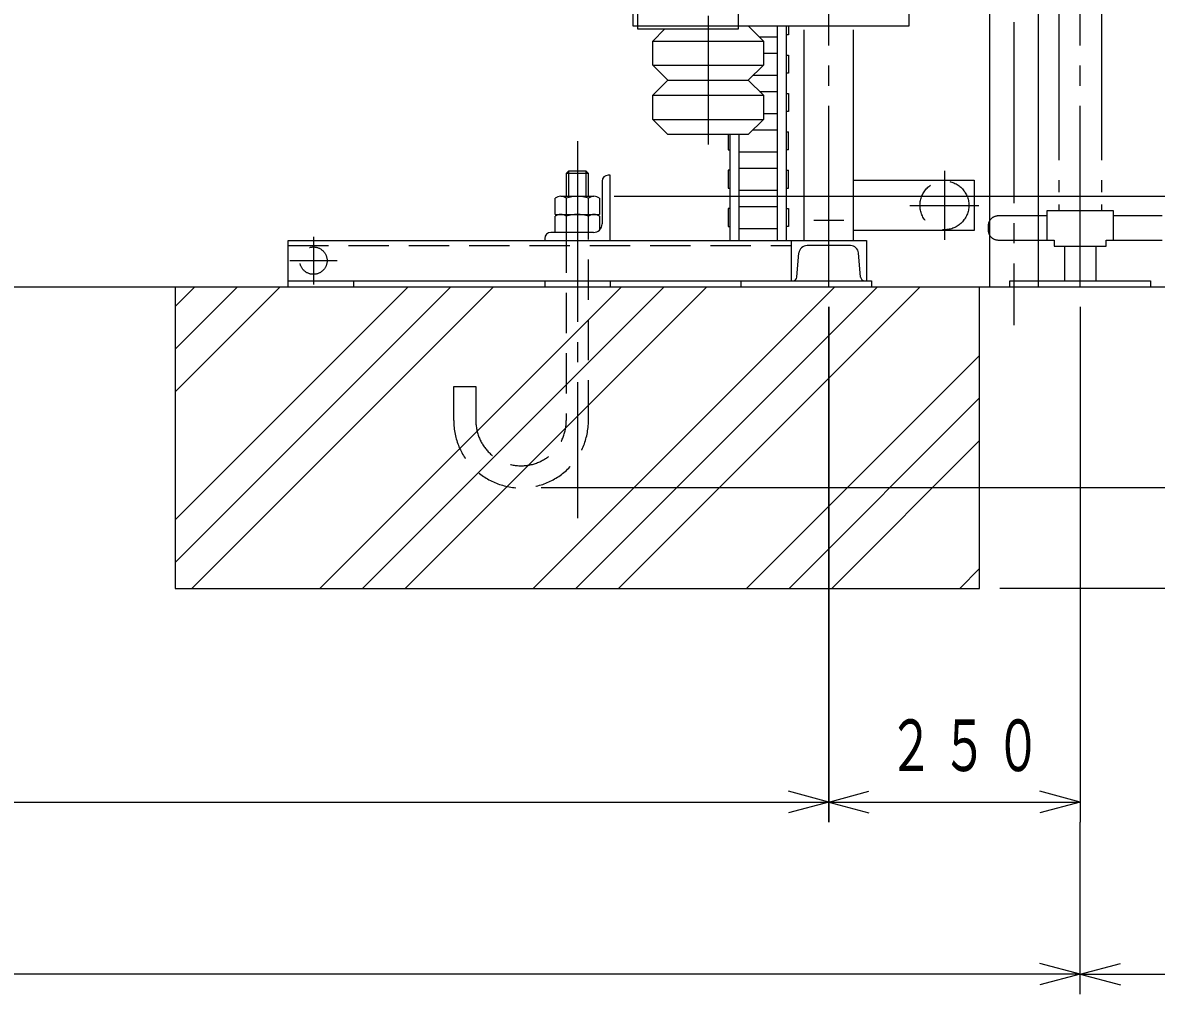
# Model space of a CAD drawing. Units: millimetres, scale not verified. Extents: x -7950 to 7710, y -5600 to 5443.
# Drawn here: x 1065 to 2193, y -3399 to -2432 of the extents above; entities that cross this region are included whole.
import ezdxf

# ---------------------------------------------------------------- set-up
doc = ezdxf.new("R2010")
doc.units = ezdxf.units.MM
doc.header["$LTSCALE"] = 20
for name, pattern in [('CHAIN2', [12, 9, -1, 1, -1]), ('DASHED2', [3, 2, -1]), ('DOUBLE_CHAIN2', [12.8, 9, -1, 0.6, -0.6, 0.6, -1])]:
    doc.linetypes.add(name, pattern=pattern)
doc.layers.add('0-0_1', color=1, linetype='Continuous')
doc.styles.add('ＭＳ ゴシック', font='')
doc.styles.get('ＭＳ ゴシック').set_extended_font_data('MS Gothic')

# ---------------------------------------------------------------- blocks, each defined once
blk = doc.blocks.new('D11')
at = {"layer": '0-0_1', "color": 4}
for p, q in [((10526.84, 2541.28), (10526.84, 2712.49)), ((10526.84, 2561.28), (10486.84, 2572)), ((10526.84, 2561.28), (3326.84, 2561.28)), ((10526.84, 2561.28), (10486.84, 2550.56))]:
    blk.add_line(p, q, dxfattribs=at)
blk = doc.blocks.new('D13')
at = {"layer": '0-0_1', "color": 4}
for q in [(10566.84, 2572), (12326.84, 2561.28), (10566.84, 2550.56)]:
    blk.add_line((10526.84, 2561.28), q, dxfattribs=at)
blk = doc.blocks.new('D15')
at = {"layer": '0-0_1', "color": 4}
for p, q in [((10276.84, 3224.99), (10276.84, 2712.49)), ((10276.84, 2732.49), (10236.84, 2743.21)), ((3576.84, 2732.49), (10276.84, 2732.49)), ((10276.84, 2732.49), (10236.84, 2721.78))]:
    blk.add_line(p, q, dxfattribs=at)
blk = doc.blocks.new('D16')
at = {"layer": '0-0_1', "color": 4}
for p, q in [((10276.84, 2712.49), (10276.84, 3224.99)), ((10526.84, 3224.99), (10526.84, 2712.49)), ((10276.84, 2732.49), (10316.84, 2743.21)), ((10526.84, 2732.49), (10486.84, 2743.21)), ((10276.84, 2732.49), (10526.84, 2732.49)), ((10276.84, 2732.49), (10316.84, 2721.78)), ((10526.84, 2732.49), (10486.84, 2721.78))]:
    blk.add_line(p, q, dxfattribs=at)
at = {"layer": '0-0_1', "color": 7, "insert": (10335.84, 2762.49), "char_height": 51.32, "attachment_point": 7, "style": 'ＭＳ ゴシック'}
blk.add_mtext('\\T1.17;\\W0.65;２５０', dxfattribs=at)
blk = doc.blocks.new('D17')
at = {"layer": '0-0_1', "color": 4}
for p, q in [((11038.16, 3244.99), (11027.44, 3204.99)), ((11038.16, 2944.99), (11038.16, 3244.99)), ((11038.16, 3244.99), (11048.88, 3204.99)), ((11038.16, 2944.99), (11027.44, 2984.99)), ((11038.16, 2944.99), (11048.88, 2984.99)), ((11058.16, 2944.99), (10446.84, 2944.99))]:
    blk.add_line(p, q, dxfattribs=at)
at = {"layer": '0-0_1', "color": 7, "insert": (11008.16, 3028.99), "char_height": 51.32, "attachment_point": 7, "rotation": 90, "style": 'ＭＳ ゴシック'}
blk.add_mtext('\\T1.17;\\W0.65;３００', dxfattribs=at)
blk = doc.blocks.new('D18')
at = {"layer": '0-0_1', "color": 4}
for p, q in [((11038.16, 3244.99), (11038.16, 3444.89)), ((11038.16, 3334.99), (11027.44, 3374.99)), ((11038.16, 3334.99), (11048.88, 3374.99)), ((10063.3, 3334.99), (11058.16, 3334.99))]:
    blk.add_line(p, q, dxfattribs=at)
at = {"layer": '0-0_1', "color": 7, "insert": (11008.16, 3356.89), "char_height": 51.32, "attachment_point": 7, "rotation": 90, "style": 'ＭＳ ゴシック'}
blk.add_mtext('\\T1.17;\\W0.65;９０', dxfattribs=at)
blk = doc.blocks.new('D19')
at = {"layer": '0-0_1', "color": 4}
for p, q in [((10880.71, 3244.99), (10869.99, 3204.99)), ((10880.71, 3044.99), (10880.71, 3244.99)), ((10880.71, 3244.99), (10891.43, 3204.99)), ((10880.71, 3044.99), (10869.99, 3084.99)), ((10880.71, 3044.99), (10891.43, 3084.99)), ((10900.71, 3044.99), (9990.84, 3044.99))]:
    blk.add_line(p, q, dxfattribs=at)
at = {"layer": '0-0_1', "color": 7, "insert": (10850.71, 3078.99), "char_height": 51.32, "attachment_point": 7, "rotation": 90, "style": 'ＭＳ ゴシック'}
blk.add_mtext('\\T1.17;\\W0.65;２００', dxfattribs=at)

msp = doc.modelspace()

# ---------------------------------------------------------------- linework, layer by layer
at = {"layer": '0-0_1', "color": 2, "linetype": 'CHAIN2'}
for p, q in [((1866.84, -2695.01), (1866.84, 2607.21)), ((2050.84, 2608.3), (2050.84, -2733.26)), ((2116.84, -2695.01), (2116.84, 2521.26)), ((1746.84, -2425.56), (1746.84, -2553.56)), ((1616.84, -2550.01), (1616.84, -2925.01)), ((1981.84, -2579.71), (1981.84, -2648.31)), ((1947.54, -2614.01), (2016.14, -2614.01)), ((1881.84, -2629.01), (1851.84, -2629.01)), ((1354.34, -2645.41), (1354.34, -2692.61)), ((1330.74, -2669.01), (1377.94, -2669.01))]:
    msp.add_line(p, q, dxfattribs=at)
at = {"layer": '0-0_1', "color": 2, "linetype": 'DOUBLE_CHAIN2'}
for p, q in [((2095.49, 2474.99), (2095.49, -2619.51)), ((2138.19, 2474.99), (2138.19, -2619.51)), ((2083.84, -2624.51), (2035.34, -2624.51)), ((2083.84, -2619.51), (2083.84, -2648.51)), ((2198.34, -2624.51), (2149.84, -2624.51)), ((2025.34, -2634.51), (2025.34, -2638.51)), ((2035.34, -2648.51), (2090.84, -2648.51)), ((2090.84, -2648.51), (2090.84, -2654.51)), ((2142.84, -2648.51), (2198.34, -2648.51)), ((2142.84, -2654.51), (2142.84, -2648.51)), ((2090.84, -2654.51), (2142.84, -2654.51)), ((2101.34, -2654.51), (2101.34, -2689.01)), ((2132.34, -2654.51), (2132.34, -2689.01))]:
    msp.add_line(p, q, dxfattribs=at)
at = {"layer": '0-0_1'}
for p, q in [((2026.54, -1114.31), (2026.54, -2695.01)), ((2075.14, -1114.31), (2075.14, -2695.01)), ((1815.84, -2649.01), (1815.84, -2435.56)), ((1824.84, -2649.01), (1824.84, -2435.56)), ((1842.54, -2649.01), (1842.54, -2439.56)), ((1891.14, -2439.56), (1891.14, -2649.01)), ((1691.84, -2450.56), (1801.84, -2450.56)), ((1797.8, -2446.53), (1815.84, -2446.53)), ((1801.84, -2462.62), (1815.84, -2462.62)), ((1691.84, -2474.56), (1801.84, -2474.56)), ((1706.84, -2489.56), (1786.84, -2489.56)), ((1791.78, -2484.62), (1815.84, -2484.62)), ((1798, -2500.72), (1815.84, -2500.72)), ((1691.84, -2504.56), (1801.84, -2504.56)), ((1801.84, -2522.72), (1815.84, -2522.72)), ((1691.84, -2528.56), (1801.84, -2528.56)), ((1768.84, -2649.01), (1768.84, -2543.56)), ((1777.84, -2649.01), (1777.84, -2543.56)), ((1791.59, -2538.82), (1815.84, -2538.82)), ((1824.84, -2540.82), (1826.84, -2540.82)), ((1826.84, -2558.82), (1826.84, -2540.82)), ((1826.84, -2558.82), (1824.84, -2558.82)), ((1777.84, -2560.82), (1815.84, -2560.82)), ((1608.04, -2580.01), (1608.04, -2605.01)), ((1625.64, -2580.01), (1608.04, -2580.01)), ((1625.64, -2605.01), (1625.64, -2580.01)), ((1625.64, -2580.01), (1627.84, -2582.21)), ((1777.84, -2576.92), (1815.84, -2576.92)), ((1824.84, -2578.92), (1826.84, -2578.92)), ((1605.84, -2582.21), (1605.84, -2605.01)), ((1627.84, -2605.01), (1627.84, -2582.21)), ((1641.34, -2590.01), (1641.34, -2632.51)), ((1891.14, -2589.01), (2011.34, -2589.01)), ((2011.34, -2589.01), (2011.34, -2639.01)), ((1777.84, -2598.92), (1815.84, -2598.92)), ((1594.84, -2623.01), (1594.84, -2606.9)), ((1600.34, -2605.01), (1633.34, -2605.01)), ((1605.84, -2606.9), (1605.84, -2623.01)), ((1627.84, -2623.01), (1627.84, -2606.9)), ((1638.84, -2606.9), (1638.84, -2623.01)), ((1777.84, -2615.01), (1815.84, -2615.01)), ((1594.84, -2623.01), (1638.84, -2623.01)), ((1594.84, -2641.01), (1594.84, -2624.9)), ((1605.84, -2624.9), (1605.84, -2641.01)), ((1627.84, -2641.01), (1627.84, -2624.9)), ((1638.84, -2624.9), (1638.84, -2638.54)), ((1766.84, -2635.01), (1768.84, -2635.01)), ((1777.84, -2637.01), (1815.84, -2637.01)), ((1826.84, -2635.01), (1824.84, -2635.01)), ((1329.34, -2695.01), (1329.34, -2649.01)), ((1329.34, -2649.01), (1904.34, -2649.01)), ((1584.34, -2647.01), (1584.34, -2649.01)), ((1632.84, -2641.01), (1590.34, -2641.01)), ((1829.34, -2649.01), (1829.34, -2689.01)), ((2011.34, -2639.01), (1891.14, -2639.01)), ((1904.34, -2649.01), (1904.34, -2689.01)), ((1888.48, -2654.01), (1845.2, -2654.01)), ((1835.13, -2685.36), (1837.23, -2661.32)), ((1898.55, -2685.36), (1896.45, -2661.32)), ((1329.34, -2689.01), (1909.34, -2689.01)), ((1394.34, -2689.01), (1394.34, -2695.01)), ((1584.34, -2689.01), (1584.34, -2695.01)), ((1649.34, -2689.01), (1649.34, -2695.01)), ((1779.34, -2689.01), (1779.34, -2695.01)), ((1909.34, -2689.01), (1909.34, -2695.01)), ((-7860.19, -2695.01), (4823.41, -2695.01)), ((1216.84, -2695.01), (1216.84, -2995.01))]:
    msp.add_line(p, q, dxfattribs=at)
at = {"layer": '0-0_1', "color": 2, "linetype": 'DASHED2'}
for p, q in [((1676.84, -2435.56), (1676.84, -2335.56)), ((1776.84, -2335.56), (1776.84, -2435.56)), ((1605.84, -2641.01), (1605.84, -2828.01)), ((1627.84, -2828.01), (1627.84, -2641.01)), ((1329.34, -2654.01), (1829.34, -2654.01)), ((1493.84, -2794.01), (1515.84, -2794.01)), ((1493.84, -2828.01), (1493.84, -2794.01)), ((1515.84, -2794.01), (1515.84, -2828.01))]:
    msp.add_line(p, q, dxfattribs=at)
at = {"layer": '0-0_1', "color": 2}
for p, q in [((1216.84, -2969.21), (1491.04, -2695.01)), ((1216.84, -2926.78), (1448.61, -2695.01)), ((1216.84, -2799.5), (1321.33, -2695.01)), ((1216.84, -2757.08), (1278.9, -2695.01)), ((1216.84, -2714.65), (1236.48, -2695.01)), ((1233.46, -2995.01), (1533.46, -2695.01)), ((1360.74, -2995.01), (1660.74, -2695.01)), ((1403.17, -2995.01), (1703.17, -2695.01)), ((1445.59, -2995.01), (1745.59, -2695.01)), ((1572.87, -2995.01), (1872.87, -2695.01)), ((1615.3, -2995.01), (1915.3, -2695.01)), ((1657.73, -2995.01), (1957.73, -2695.01)), ((1785, -2995.01), (2016.84, -2763.18)), ((1827.43, -2995.01), (2016.84, -2805.6)), ((1869.86, -2995.01), (2016.84, -2848.03)), ((1997.14, -2995.01), (2016.84, -2975.31))]:
    msp.add_line(p, q, dxfattribs=at)
at = {"layer": '0-0_1'}
for points in [[(1671.84, -2410.56), (1671.84, -2435.56), (1946.84, -2435.56), (1946.84, -2335.56), (1671.84, -2335.56), (1671.84, -2360.56)], [(1776.84, -2435.56), (1776.84, -2438.76), (1676.84, -2438.76), (1676.84, -2435.56)], [(1786.84, -2435.56), (1801.84, -2450.56), (1801.84, -2474.56), (1786.84, -2489.56), (1801.84, -2504.56), (1801.84, -2528.56), (1786.84, -2543.56), (1706.84, -2543.56), (1691.84, -2528.56), (1691.84, -2504.56), (1706.84, -2489.56), (1691.84, -2474.56), (1691.84, -2450.56), (1703.64, -2438.76)], [(1826.84, -2435.56), (1826.84, -2444.53), (1824.84, -2444.53)], [(1824.84, -2464.62), (1826.84, -2464.62), (1826.84, -2482.62), (1824.84, -2482.62)], [(1824.84, -2502.72), (1826.84, -2502.72), (1826.84, -2520.72), (1824.84, -2520.72)], [(1766.84, -2543.56), (1766.84, -2558.82), (1768.84, -2558.82)], [(1627.84, -2582.21), (1605.84, -2582.21), (1608.04, -2580.01)], [(1768.84, -2578.92), (1766.84, -2578.92), (1766.84, -2596.92), (1768.84, -2596.92)], [(1824.84, -2597.01), (1826.84, -2597.01), (1826.84, -2578.92)], [(1649.34, -2649.01), (1649.34, -2584.01), (1647.34, -2584.01)], [(1768.84, -2617.01), (1766.84, -2617.01), (1766.84, -2635.01)], [(1824.84, -2617.01), (1826.84, -2617.01), (1826.84, -2635.01)], [(1216.84, -2995.01), (2016.84, -2995.01), (2016.84, -2695.01)]]:
    msp.add_lwpolyline(points, dxfattribs=at)
at = {"layer": '0-0_1', "color": 2, "linetype": 'DOUBLE_CHAIN2'}
for points in [[(2149.84, -2648.51), (2149.84, -2619.51), (2083.84, -2619.51)], [(2046.84, -2695.01), (2046.84, -2689.01), (2186.84, -2689.01), (2186.84, -2695.01)]]:
    msp.add_lwpolyline(points, dxfattribs=at)
at = {"layer": '0-0_1', "color": 2, "linetype": 'DASHED2'}
for centre, radius in [((1981.84, -2614.01), 24.3), ((1354.34, -2669.01), 13.6)]:
    msp.add_circle(centre, radius, dxfattribs=at)
at = {"layer": '0-0_1'}
for centre, radius, start, end in [((1647.34, -2590.01), 6, 90, 180), ((1600.34, -2613.97), 8.96, 52.12112, 127.87888), ((1616.84, -2638.01), 33, 70.52878, 109.47122), ((1633.34, -2613.97), 8.96, 52.12112, 127.87888), ((1600.34, -2631.97), 8.96, 52.12112, 127.87888), ((1616.84, -2656.01), 33, 70.52878, 109.47122), ((1633.34, -2631.97), 8.96, 52.12112, 127.87888), ((1632.84, -2632.51), 8.5, 270, 0), ((1590.34, -2647.01), 6, 90, 180), ((1845.2, -2662.01), 8, 89.99878, 174.99986), ((1888.48, -2662.01), 8, 5.00014, 90.00122), ((1831.15, -2685.01), 4, 269.99178, 354.99986), ((1902.54, -2685.01), 4, 185.00014, 269.99423)]:
    msp.add_arc(centre, radius, start, end, dxfattribs=at)
at = {"layer": '0-0_1', "color": 2, "linetype": 'DOUBLE_CHAIN2'}
for centre, start, end in [((2035.34, -2634.51), 90, 180), ((2035.34, -2638.51), 180, 270)]:
    msp.add_arc(centre, 10, start, end, dxfattribs=at)
at = {"layer": '0-0_1', "color": 2, "linetype": 'DASHED2'}
for radius in [67, 45]:
    msp.add_arc((1560.84, -2828.01), radius, 180, 0, dxfattribs=at)

# ---------------------------------------------------------------- block references
at = {"layer": '0-0_1'}
for name in ['D18', 'D19', 'D17', 'D15', 'D16', 'D13', 'D11']:
    msp.add_blockref(name, (-8410, -5940), dxfattribs=at)

doc.saveas('drawing.dxf')
